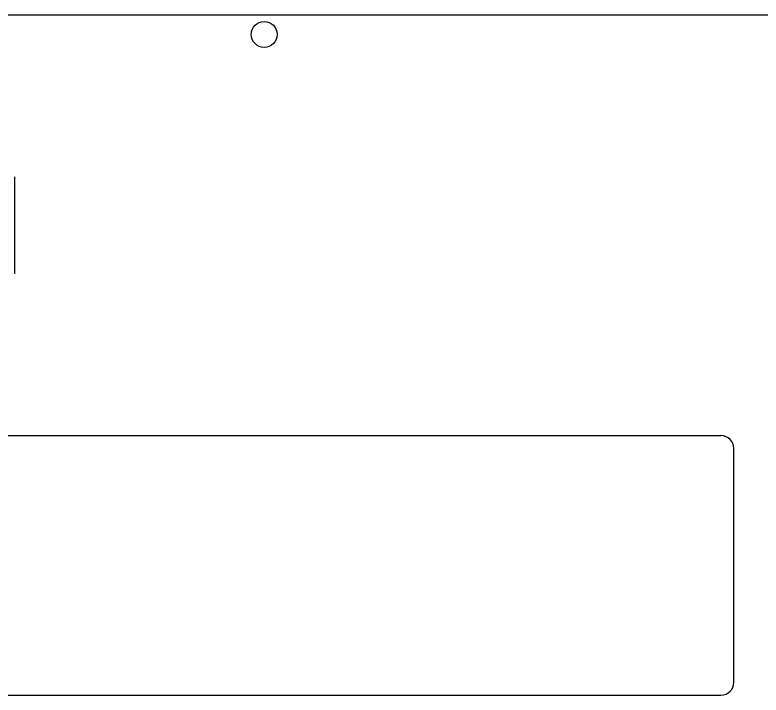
# Model space of a CAD drawing. Header units: millimetres. Extents: x 17 to 383, y -19 to 1216.
# Drawn here: x 82 to 139.6, y 1163.4 to 1215.9 of the extents above; entities that cross this region are included whole.
import ezdxf

# ---------------------------------------------------------------- set-up
doc = ezdxf.new("R2010")
doc.units = ezdxf.units.MM
doc.layers.get('0').update_dxf_attribs({"lineweight": 25, "true_color": 0xffffff})
doc.layers.add('l1 2mm', color=7, linetype='Continuous', lineweight=25, true_color=0x000000)

msp = doc.modelspace()

# ---------------------------------------------------------------- linework, layer by layer
for centre, start, end in [((136.553, 1182.414), 0, 90), ((136.553, 1164.374), 270, 0)]:
    msp.add_arc(centre, 1, start, end)
at = {"layer": 'l1 2mm'}
for p, q in [((19.763, 1215.914), (378.178, 1215.914)), ((61.363, 1183.414), (136.553, 1183.414)), ((137.553, 1164.374), (137.553, 1182.414)), ((61.363, 1163.374), (136.553, 1163.374))]:
    msp.add_line(p, q, dxfattribs=at)
at = {"layer": 'l1 2mm', "color": 5, "true_color": 0x0000ff}
msp.add_line((82.042, 1195.924), (82.042, 1203.405), dxfattribs=at)
at = {"layer": 'l1 2mm'}
msp.add_circle((101.288, 1214.404), 1, dxfattribs=at)

doc.saveas('drawing.dxf')
